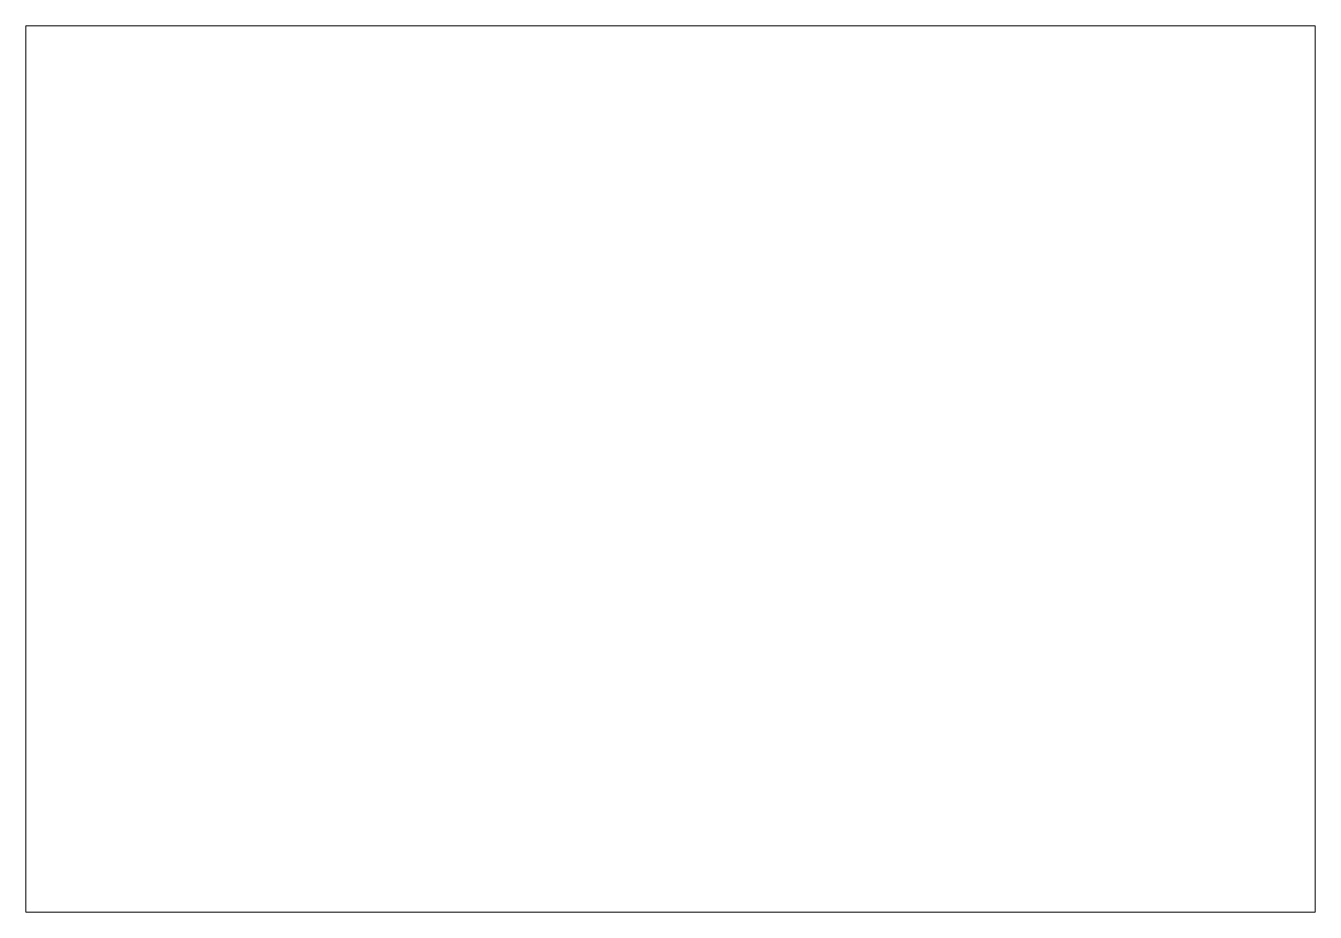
# Model space of a CAD drawing. Header units: inches. Extents: x -21.2 to 10.8, y 0 to 22.
import ezdxf

# ---------------------------------------------------------------- set-up
doc = ezdxf.new("R2010")
doc.units = ezdxf.units.IN
doc.header["$MEASUREMENT"] = 0

msp = doc.modelspace()

# ---------------------------------------------------------------- linework, layer by layer
at = {"color": 7, "linetype": 'Continuous', "lineweight": 15}
for p, q in [((10.763, 22), (-21.237, 22)), ((-21.237, 22), (-21.237, 0)), ((10.763, 0), (10.763, 22)), ((-21.237, 0), (10.763, 0))]:
    msp.add_line(p, q, dxfattribs=at)

doc.saveas('drawing.dxf')
